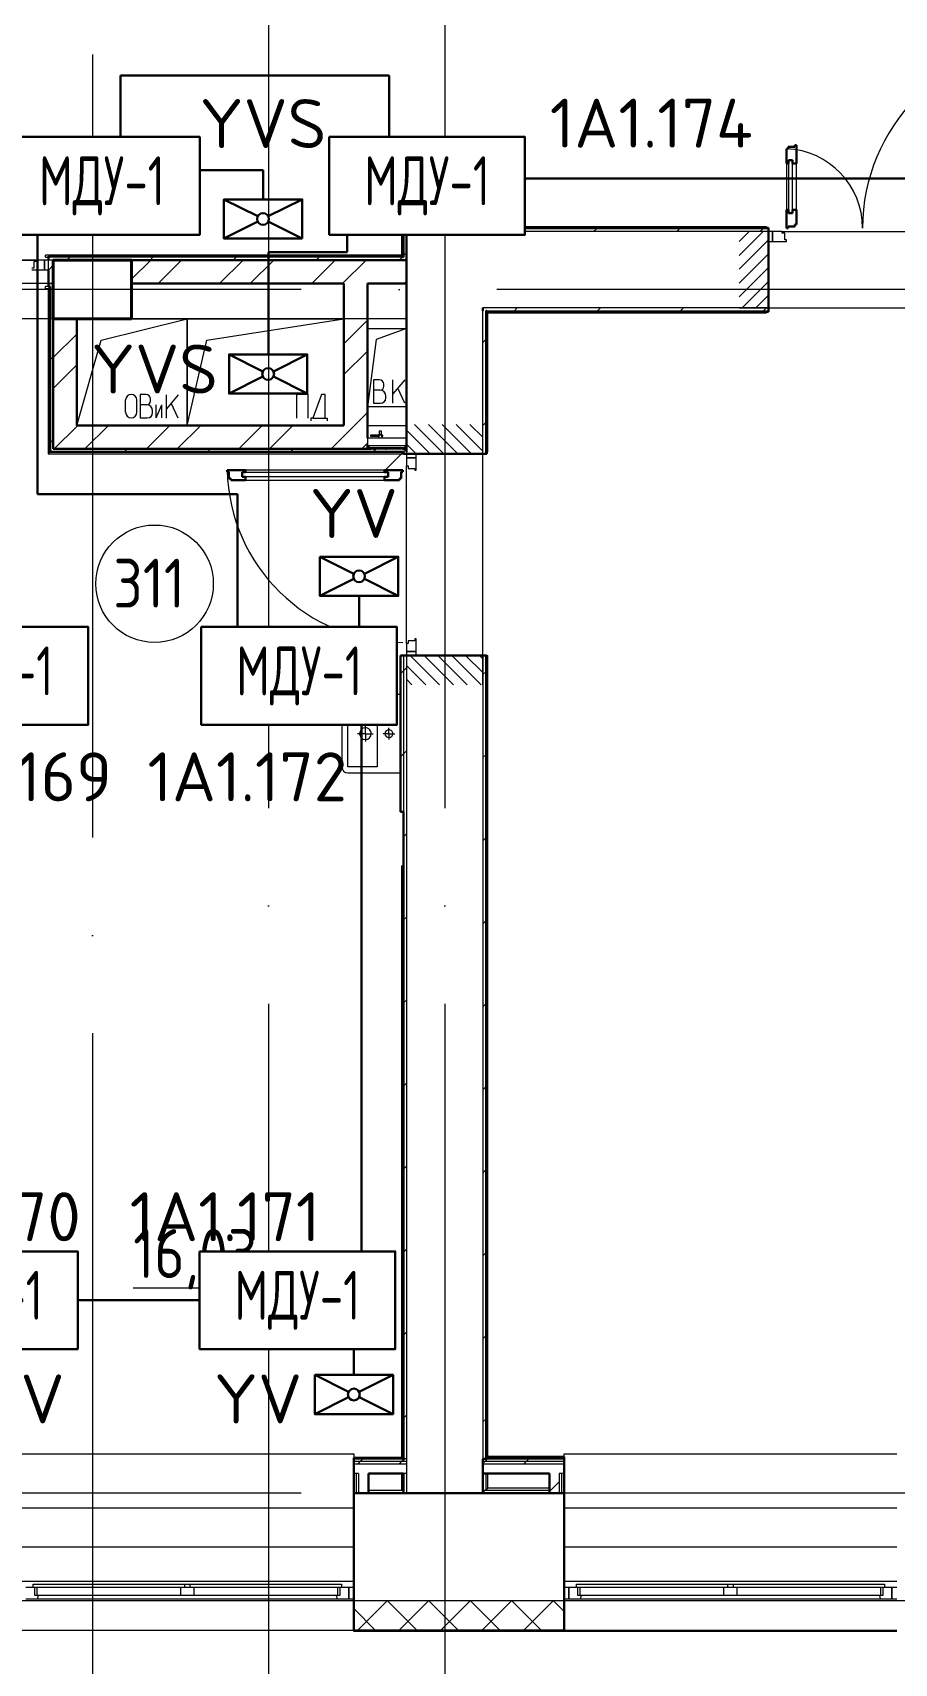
# Model space of a CAD drawing. Header units: millimetres. Extents: x -1073752 to 1436911, y -1379358 to 94781.
# Drawn here: x -1009009 to -1004606, y -1131858 to -1123526 of the extents above; entities that cross this region are included whole.
import ezdxf
from ezdxf.enums import TextEntityAlignment as Align

# ---------------------------------------------------------------- set-up
doc = ezdxf.new("R2010")
doc.units = ezdxf.units.MM
doc.set_wipeout_variables(frame=1)
for name, pattern in [('ADSK_Линия сетки', [25, 20, -2.5, 0, -2.5]), ('ADSK_Сверху', [450, 300, -150]), ('ADSK_Штриховая_ш2 п1_5', [4.5, 3, -1.5])]:
    doc.linetypes.add(name, pattern=pattern)
for name, color, linetype, lineweight in [('_ Окна', 7, 'Continuous', 9), ('RC-Дымоудаление', 1, 'Continuous', 30), ('Двери', 252, 'Continuous', 9), ('лс', 5, 'Continuous', 30), ('Марки помещений', 7, 'Continuous', 20), ('Несущие колонны', 7, 'Continuous', 18), ('Оборудование', 7, 'Continuous', 18), ('Ограждение', 252, 'Continuous', 9), ('Окна', 7, 'Continuous', 9), ('Оси', 252, 'Continuous', 9), ('Перекрытие', 252, 'Continuous', 18), ('Стены внутренние', 7, 'Continuous', 18), ('Стены наружные', 7, 'Continuous', 18), ('Стены штриховка', 7, 'Continuous', 9), ('Узлы', 7, 'Continuous', 18)]:
    doc.layers.add(name, color=color, linetype=linetype, lineweight=lineweight)
doc.layers.add('RC-Позиционные_обозначения', color=7, linetype='Continuous')
doc.layers.add('RC-Таблицы', color=7, linetype='Continuous')
doc.layers.add('Двери открывание', color=7, linetype='Continuous', lineweight=9, true_color=0xc0c0c0)
doc.layers.add('Линии', color=7, linetype='Continuous', lineweight=9, true_color=0x00a600)
doc.styles.add('GOST Common_2', font='', dxfattribs={"width": 0.9, "height": 250})
doc.styles.add('ISOCPEUR', font='isocpeur.ttf', dxfattribs={"height": 250})
doc.styles.add('RubezhCAD', font='isocpeur.ttf')
doc.styles.get("Standard").update_dxf_attribs({"font": 'arial.ttf'})
doc.styles.get('GOST Common_2').set_extended_font_data('GOST type B')

# ---------------------------------------------------------------- blocks, each defined once
blk = doc.blocks.new('3 этаж')
at = {"color": 251, "lineweight": 18, "true_color": 0x636466}
for p, q in [((292990.7, -11872.6), (293430.8, -11763.4)), ((293145.8, -11763.4), (293430.8, -11763.4)), ((293430.8, -11763.4), (293430.8, -12308.4)), ((293430.8, -12308.4), (293430.8, -11763.4)), ((293430.8, -11763.4), (294230.8, -11763.4)), ((293530.7, -11872.6), (294230.8, -11763.4)), ((294350.8, -11813.4), (294550.8, -11813.4)), ((294550.8, -11813.4), (294395.2, -11870)), ((292865.8, -12308.4), (292990.7, -11872.6)), ((293430.8, -12308.4), (293530.7, -11872.6)), ((294395.2, -11870), (294350.8, -12213.4)), ((294411.7, -12074.9), (294381.7, -12074.9)), ((294381.7, -12074.9), (294381.7, -12194.9)), ((294541.7, -12074.9), (294481.7, -12146.4)), ((294481.7, -12194.9), (294481.7, -12074.9)), ((293219.9, -12149.8), (293189.9, -12149.8)), ((293189.9, -12149.8), (293189.9, -12269.8)), ((293384.1, -12151.8), (293324.1, -12223.3)), ((293324.1, -12271.8), (293324.1, -12151.8)), ((294047.5, -12150.8), (293990.1, -12150.8)), ((293990.1, -12270.8), (293990.1, -12150.8)), ((294047.5, -12270.8), (294047.5, -12150.8)), ((294116.3, -12150.8), (294072.7, -12270.8)), ((294136, -12150.8), (294116.3, -12150.8)), ((294136, -12270.8), (294136, -12150.8)), ((294415, -12128.2), (294381.7, -12128.2)), ((294435, -12108.2), (294435, -12098.2)), ((294445, -12168.2), (294445, -12158.2)), ((294541.7, -12194.9), (294505.7, -12117.7)), ((293115.7, -12241.1), (293115.7, -12178.5)), ((293173.1, -12241.1), (293173.1, -12178.5)), ((293223.2, -12203.1), (293189.9, -12203.1)), ((293243.2, -12183.1), (293243.2, -12173.1)), ((293253.2, -12243.1), (293253.2, -12233.1)), ((293272.4, -12269.8), (293301.1, -12203.1)), ((293272.4, -12269.8), (293272.4, -12203.1)), ((293301.1, -12269.8), (293301.1, -12203.1)), ((293384.1, -12271.8), (293348.1, -12194.7)), ((294550.8, -12213.4), (294350.8, -12213.4)), ((294381.7, -12194.9), (294418.4, -12194.9)), ((293189.9, -12269.8), (293226.6, -12269.8)), ((294062.7, -12270.8), (294062.7, -12285.8)), ((294072.7, -12270.8), (294062.7, -12270.8)), ((294072.7, -12270.8), (294136, -12270.8)), ((294136, -12270.8), (294146, -12270.8)), ((294146, -12270.8), (294146, -12285.8))]:
    blk.add_line(p, q, dxfattribs=at)
for centre, radius, start, end in [((294411.7, -12098.2), 23.3, 0, 90), ((293144.4, -12178.5), 28.7, 0, 180), ((293219.9, -12173.1), 23.3, 0, 90), ((294415, -12108.2), 20, 270, 0), ((294415, -12158.2), 30, 0, 90), ((293144.4, -12241.1), 28.7, 180, 0), ((293223.2, -12183.1), 20, 270, 0), ((293223.2, -12233.1), 30, 0, 90), ((293226.6, -12243.1), 26.7, 270, 0), ((294418.4, -12168.2), 26.7, 270, 0)]:
    blk.add_arc(centre, radius, start, end, dxfattribs=at)
at = {"layer": '_ Окна', "color": 251, "lineweight": 18, "true_color": 0x636466}
for p, q in [((292643.8, -18245.4), (292605.8, -18245.4)), ((292651.8, -18286.4), (292651.8, -18245.4)), ((294209.8, -18245.4), (294209.8, -18286.4)), ((294255.8, -18245.4), (294217.8, -18245.4)), ((294255.8, -18303.4), (294255.8, -18245.4)), ((295418.8, -18245.4), (295380.8, -18245.4)), ((295380.8, -18245.4), (295380.8, -18303.4)), ((295426.8, -18286.4), (295426.8, -18245.4)), ((296984.8, -18245.4), (296984.8, -18286.4)), ((297030.8, -18245.4), (296992.8, -18245.4)), ((297030.8, -18303.4), (297030.8, -18245.4)), ((292605.8, -18303.4), (292665.2, -18303.4)), ((292663.8, -18286.4), (292651.8, -18286.4)), ((292665.2, -18303.4), (292669.8, -18286.4)), ((294191.8, -18286.4), (294196.3, -18303.4)), ((294196.3, -18303.4), (294255.8, -18303.4)), ((294209.8, -18286.4), (294197.8, -18286.4)), ((295380.8, -18303.4), (295440.2, -18303.4)), ((295438.8, -18286.4), (295426.8, -18286.4)), ((295440.2, -18303.4), (295444.8, -18286.4)), ((296966.8, -18286.4), (296971.3, -18303.4)), ((296971.3, -18303.4), (297030.8, -18303.4)), ((296984.8, -18286.4), (296972.8, -18286.4))]:
    blk.add_line(p, q, dxfattribs=at)
at = {"layer": '_ Окна', "color": 251, "true_color": 0x636466}
for p, q in [((294280.8, -18245.4), (294255.8, -18245.4)), ((294255.8, -18245.4), (294255.8, -18303.4)), ((295380.8, -18245.4), (295355.8, -18245.4)), ((295380.8, -18303.4), (295380.8, -18245.4)), ((297055.8, -18245.4), (297030.8, -18245.4)), ((297030.8, -18245.4), (297030.8, -18303.4)), ((294255.8, -18303.4), (294280.8, -18303.4)), ((295355.8, -18303.4), (295380.8, -18303.4)), ((297030.8, -18303.4), (297055.8, -18303.4))]:
    blk.add_line(p, q, dxfattribs=at)
at = {"layer": 'Двери', "color": 251, "lineweight": 30, "true_color": 0x636466}
for p, q in [((296500.8, -10894.4), (296492.8, -10894.4)), ((296492.8, -10894.4), (296492.8, -10970.4)), ((296534.8, -10885.4), (296500.8, -10885.4)), ((296500.8, -10885.4), (296500.8, -10894.4)), ((296542.8, -10876.4), (296534.8, -10876.4)), ((296534.8, -10876.4), (296534.8, -10885.4)), ((296542.8, -10970.4), (296542.8, -10876.4)), ((296501.8, -10970.4), (296492.8, -10970.4)), ((296501.8, -10952.4), (296501.8, -10970.4)), ((296522.8, -10952.4), (296501.8, -10952.4)), ((296522.8, -10970.4), (296522.8, -10952.4)), ((296542.8, -10970.4), (296522.8, -10970.4)), ((296492.8, -11206.4), (296492.8, -11300.4)), ((296501.8, -11206.4), (296492.8, -11206.4)), ((296501.8, -11224.4), (296501.8, -11206.4)), ((296522.8, -11224.4), (296501.8, -11224.4)), ((296522.8, -11206.4), (296522.8, -11224.4)), ((296542.8, -11206.4), (296522.8, -11206.4)), ((296542.8, -11282.4), (296542.8, -11206.4)), ((296492.8, -11300.4), (296500.8, -11300.4)), ((296500.8, -11300.4), (296500.8, -11291.4)), ((296500.8, -11291.4), (296534.8, -11291.4)), ((296534.8, -11291.4), (296534.8, -11282.4)), ((296534.8, -11282.4), (296542.8, -11282.4)), ((293728.8, -12537.4), (293634.8, -12537.4)), ((293634.8, -12537.4), (293634.8, -12545.4)), ((293634.8, -12545.4), (293643.8, -12545.4)), ((293643.8, -12545.4), (293643.8, -12579.4)), ((293643.8, -12579.4), (293652.8, -12579.4)), ((293652.8, -12579.4), (293652.8, -12587.4)), ((293710.8, -12546.4), (293728.8, -12546.4)), ((293710.8, -12570.4), (293710.8, -12546.4)), ((293728.8, -12570.4), (293710.8, -12570.4)), ((293728.8, -12546.4), (293728.8, -12537.4)), ((293728.8, -12587.4), (293728.8, -12570.4)), ((294532.8, -12537.4), (294438.8, -12537.4)), ((294438.8, -12546.4), (294438.8, -12537.4)), ((294456.8, -12546.4), (294438.8, -12546.4)), ((294438.8, -12570.4), (294456.8, -12570.4)), ((294438.8, -12587.4), (294438.8, -12570.4)), ((294456.8, -12570.4), (294456.8, -12546.4)), ((294514.8, -12587.4), (294514.8, -12579.4)), ((294514.8, -12579.4), (294523.8, -12579.4)), ((294523.8, -12579.4), (294523.8, -12545.4)), ((294523.8, -12545.4), (294532.8, -12545.4)), ((294532.8, -12545.4), (294532.8, -12537.4)), ((293652.8, -12587.4), (293728.8, -12587.4)), ((294438.8, -12587.4), (294514.8, -12587.4))]:
    blk.add_line(p, q, dxfattribs=at)
at = {"layer": 'Двери', "color": 251, "true_color": 0x636466}
for p, q in [((296492.8, -10970.4), (296492.8, -11206.4)), ((296501.8, -10952.4), (296501.8, -11224.4)), ((296522.8, -10952.4), (296501.8, -10952.4)), ((296522.8, -11224.4), (296522.8, -10952.4)), ((296542.8, -11206.4), (296542.8, -10970.4)), ((296501.8, -11224.4), (296522.8, -11224.4)), ((296400.8, -11318.4), (296400.8, -11368.4)), ((296420.8, -11318.4), (296400.8, -11318.4)), ((296420.8, -11368.4), (296420.8, -11318.4)), ((296469.8, -11318.4), (296420.8, -11318.4)), ((296420.8, -11318.4), (296420.8, -11368.4)), ((296469.8, -11326.4), (296469.8, -11318.4)), ((296483.8, -11326.4), (296469.8, -11326.4)), ((296483.8, -11360.4), (296483.8, -11326.4)), ((296400.8, -11368.4), (296420.8, -11368.4)), ((296420.8, -11368.4), (296492.8, -11368.4)), ((296492.8, -11360.4), (296483.8, -11360.4)), ((296492.8, -11368.4), (296492.8, -11360.4)), ((292660.2, -11471.4), (292646.2, -11471.4)), ((292646.2, -11471.4), (292646.2, -11505.4)), ((292660.2, -11463.4), (292660.2, -11471.4)), ((292701.2, -11463.4), (292660.2, -11463.4)), ((292721.2, -11463.4), (292701.2, -11463.4)), ((292701.2, -11463.4), (292701.2, -11513.4)), ((292701.2, -11513.4), (292701.2, -11463.4)), ((292721.2, -11513.4), (292721.2, -11463.4)), ((292646.2, -11505.4), (292637.2, -11505.4)), ((292637.2, -11513.4), (292701.2, -11513.4)), ((292701.2, -11513.4), (292721.2, -11513.4)), ((294600.8, -12453.4), (294550.8, -12453.4)), ((294550.8, -12453.4), (294550.8, -12473.4)), ((294550.8, -12473.4), (294600.8, -12473.4)), ((294600.8, -12473.4), (294550.8, -12473.4)), ((294550.8, -12473.4), (294550.8, -12514.4)), ((294600.8, -12473.4), (294600.8, -12453.4)), ((294600.8, -12537.4), (294600.8, -12473.4)), ((293710.8, -12546.4), (294456.8, -12546.4)), ((293710.8, -12570.4), (293710.8, -12546.4)), ((294456.8, -12570.4), (293710.8, -12570.4)), ((294438.8, -12537.4), (293728.8, -12537.4)), ((294456.8, -12546.4), (294456.8, -12570.4)), ((294550.8, -12514.4), (294558.8, -12514.4)), ((294558.8, -12514.4), (294558.8, -12528.4)), ((294558.8, -12528.4), (294592.8, -12528.4)), ((294592.8, -12528.4), (294592.8, -12537.4)), ((294592.8, -12537.4), (294600.8, -12537.4)), ((293728.8, -12587.4), (294438.8, -12587.4)), ((294592.8, -13408.4), (294558.8, -13408.4)), ((294558.8, -13408.4), (294558.8, -13422.4)), ((294600.8, -13399.4), (294592.8, -13399.4)), ((294592.8, -13399.4), (294592.8, -13408.4)), ((294600.8, -13463.4), (294600.8, -13399.4)), ((294550.8, -13422.4), (294550.8, -13463.4)), ((294558.8, -13422.4), (294550.8, -13422.4)), ((294600.8, -13463.4), (294550.8, -13463.4)), ((294550.8, -13463.4), (294550.8, -13483.4)), ((294550.8, -13463.4), (294600.8, -13463.4)), ((294550.8, -13483.4), (294600.8, -13483.4)), ((294600.8, -13483.4), (294600.8, -13463.4))]:
    blk.add_line(p, q, dxfattribs=at)
at = {"layer": 'Двери', "color": 251, "linetype": 'Continuous', "lineweight": 18, "true_color": 0x636466}
for p, q in [((296250.8, -11369.2), (296301.5, -11318.4)), ((296250.8, -11439.9), (296372.3, -11318.4)), ((296250.8, -11510.6), (296400.8, -11360.6)), ((296250.8, -11581.3), (296400.8, -11431.3)), ((296250.8, -11652), (296400.8, -11502)), ((296265.1, -11708.4), (296400.8, -11572.8)), ((296335.8, -11708.4), (296400.8, -11643.5)), ((294742.2, -12453.4), (294592.2, -12303.4)), ((294812.9, -12453.4), (294662.9, -12303.4)), ((294883.6, -12453.4), (294733.6, -12303.4)), ((294940.8, -12439.9), (294804.3, -12303.4)), ((294940.8, -12369.2), (294875, -12303.4)), ((294671.5, -12453.4), (294550.8, -12332.8)), ((294600.8, -12453.4), (294550.8, -12403.5)), ((294720.1, -13633.4), (294570.1, -13483.4)), ((294790.8, -13633.4), (294640.8, -13483.4)), ((294861.5, -13633.4), (294711.5, -13483.4)), ((294932.2, -13633.4), (294782.2, -13483.4)), ((294940.8, -13571.3), (294852.9, -13483.4)), ((294940.8, -13500.6), (294923.6, -13483.4)), ((294649.4, -13633.4), (294550.8, -13534.8)), ((294578.7, -13633.4), (294550.8, -13605.6))]:
    blk.add_line(p, q, dxfattribs=at)
at = {"layer": 'Двери', "color": 251, "linetype": 'ADSK_Штриховая_ш2 п1_5', "true_color": 0x636466}
for p, q in [((296400.8, -11318.4), (296250.8, -11318.4)), ((296400.8, -11708.4), (296400.8, -11318.4)), ((296250.8, -11708.4), (296400.8, -11708.4)), ((294550.8, -12303.4), (294550.8, -12453.4)), ((294940.8, -12453.4), (294940.8, -12303.4)), ((294550.8, -12453.4), (294940.8, -12453.4)), ((294940.8, -13483.4), (294550.8, -13483.4)), ((294550.8, -13483.4), (294550.8, -13633.4)), ((294940.8, -13633.4), (294940.8, -13483.4))]:
    blk.add_line(p, q, dxfattribs=at)
at = {"layer": 'Двери открывание', "color": 251, "true_color": 0x636466}
for centre, radius, start, end in [((297826.8, -11300.4), 946, 91.09026, 180), ((296474.8, -11300.4), 406, 0, 87.45896), ((294532.8, -12519.4), 898, 181.14854, 270)]:
    blk.add_arc(centre, radius, start, end, dxfattribs=at)
at = {"layer": 'Линии', "color": 251, "linetype": 'ADSK_Сверху', "ltscale": 200, "true_color": 0x636466}
for p, q in [((294550.8, -11463.4), (261340.8, -11463.4)), ((294550.8, -11763.4), (261340.8, -11763.4))]:
    blk.add_line(p, q, dxfattribs=at)
at = {"layer": 'Марки помещений', "color": 251, "true_color": 0x636466}
blk.add_circle((293263.8, -13117.3), 300, dxfattribs=at)
at = {"layer": 'Несущие колонны', "color": 251, "lineweight": 40, "true_color": 0x636466}
for p, q in [((292745.8, -11463.4), (293145.8, -11463.4)), ((292745.8, -11763.4), (292745.8, -11463.4)), ((293145.8, -11463.4), (292745.8, -11463.4)), ((292745.8, -11463.4), (292745.8, -11763.4)), ((293145.8, -11463.4), (293145.8, -11763.4)), ((293145.8, -11763.4), (293145.8, -11463.4)), ((293145.8, -11763.4), (292745.8, -11763.4)), ((292865.8, -11763.4), (293145.8, -11763.4))]:
    blk.add_line(p, q, dxfattribs=at)
at = {"layer": 'Несущие колонны', "color": 251, "true_color": 0x636466}
blk.add_line((292745.8, -11763.4), (292865.8, -11763.4), dxfattribs=at)
at = {"layer": 'Оборудование', "color": 251, "true_color": 0x636466}
for p, q in [((294350.8, -12373.4), (294350.8, -12409.8)), ((294550.8, -12373.4), (294350.8, -12373.4)), ((294351.7, -12410.7), (294549.9, -12410.7)), ((294357.8, -12410.7), (294357.8, -12420.5)), ((294366.6, -12358.1), (294366.6, -12363.1)), ((294412.5, -12358.1), (294366.6, -12358.1)), ((294366.6, -12363.1), (294412.5, -12363.1)), ((294407.6, -12357.5), (294407.6, -12373.4)), ((294426.9, -12357.5), (294407.6, -12357.5)), ((294411.2, -12355.6), (294409.2, -12357.5)), ((294411.2, -12338.1), (294411.2, -12355.6)), ((294423.4, -12338.1), (294411.2, -12338.1)), ((294423.4, -12355.6), (294411.2, -12355.6)), ((294430.4, -12358.1), (294422.1, -12358.1)), ((294422.1, -12363.1), (294430.4, -12363.1)), ((294423.4, -12355.6), (294423.4, -12338.1)), ((294425.3, -12357.5), (294423.4, -12355.6)), ((294426.9, -12373.4), (294426.9, -12357.5)), ((294430.4, -12363.1), (294430.4, -12358.1)), ((294543.8, -12420.5), (294543.8, -12410.7)), ((294550.8, -12409.8), (294550.8, -12373.4)), ((294358.7, -12421.4), (294542.8, -12421.4)), ((294369.8, -12423), (294369.8, -12428.4)), ((294369.8, -12428.4), (294531.8, -12428.4)), ((294378.8, -12421.9), (294378.8, -12420.5)), ((294378.8, -12421.9), (294378.8, -12420.5)), ((294378.8, -12428.4), (294378.8, -12430.4)), ((294379.3, -12430.4), (294382.8, -12430.4)), ((294443.3, -12430.4), (294382.8, -12430.4)), ((294550.8, -12428.4), (294441.8, -12537.4)), ((294443.3, -12430.4), (294446.7, -12430.4)), ((294447.3, -12430.4), (294447.3, -12428.4)), ((294522.8, -12420.5), (294522.8, -12421.9)), ((294522.8, -12421.9), (294522.8, -12420.5)), ((294531.8, -12428.4), (294531.8, -12423))]:
    blk.add_line(p, q, dxfattribs=at)
for points, knots in [([(294350.8, -12409.8), (294350.8, -12409.9), (294350.8, -12410.1), (294350.9, -12410.3), (294351, -12410.4), (294351.1, -12410.6), (294351.3, -12410.7), (294351.5, -12410.7), (294351.6, -12410.7), (294351.7, -12410.7)], [0, 0, 0, 0, 0.166667, 0.333333, 0.458333, 0.583333, 0.708333, 0.833333, 1, 1, 1, 1]), ([(294549.9, -12410.7), (294549.9, -12410.7), (294550.1, -12410.7), (294550.3, -12410.7), (294550.4, -12410.6), (294550.6, -12410.4), (294550.7, -12410.3), (294550.8, -12410.1), (294550.8, -12409.9), (294550.8, -12409.8)], [-1, -1, -1, -1, -0.833333, -0.75, -0.583333, -0.458333, -0.333333, -0.166667, 0, 0, 0, 0]), ([(294357.8, -12420.5), (294357.8, -12420.6), (294357.8, -12420.7), (294357.9, -12421), (294358, -12421.1), (294358.1, -12421.2), (294358.3, -12421.3), (294358.4, -12421.4), (294358.5, -12421.4), (294358.6, -12421.4), (294358.7, -12421.4)], [0, 0, 0, 0, 0.166667, 0.333333, 0.458333, 0.583333, 0.666667, 0.75, 0.833333, 1, 1, 1, 1]), ([(294368.2, -12421.4), (294368.4, -12421.4), (294368.6, -12421.5), (294368.8, -12421.6), (294369, -12421.6), (294369.2, -12421.8), (294369.3, -12421.9), (294369.5, -12422), (294369.6, -12422.2), (294369.7, -12422.4), (294369.8, -12422.6), (294369.8, -12422.8), (294369.8, -12423)], [0, 0, 0, 0, 0.166667, 0.25, 0.333333, 0.416667, 0.5, 0.583333, 0.666667, 0.75, 0.833333, 1, 1, 1, 1]), ([(294531.8, -12423), (294531.8, -12422.8), (294531.8, -12422.6), (294531.9, -12422.4), (294532, -12422.2), (294532.1, -12422), (294532.2, -12421.9), (294532.4, -12421.8), (294532.5, -12421.6), (294532.7, -12421.6), (294533, -12421.5), (294533.2, -12421.4), (294533.3, -12421.4)], [-1, -1, -1, -1, -0.833333, -0.75, -0.666667, -0.583333, -0.5, -0.416667, -0.333333, -0.25, -0.166667, 0, 0, 0, 0]), ([(294542.8, -12421.4), (294542.9, -12421.4), (294543, -12421.4), (294543.2, -12421.4), (294543.3, -12421.3), (294543.4, -12421.2), (294543.5, -12421.1), (294543.7, -12421), (294543.8, -12420.7), (294543.8, -12420.6), (294543.8, -12420.5)], [-1, -1, -1, -1, -0.833333, -0.75, -0.666667, -0.583333, -0.458333, -0.333333, -0.166667, 0, 0, 0, 0])]:
    blk.add_open_spline(points, degree=3, knots=knots, dxfattribs=at)
at = {"layer": 'Ограждение', "color": 251, "true_color": 0x636466}
for p, q in [((296390.8, -11293.4), (294525.8, -11293.4)), ((294525.8, -11293.4), (294530.8, -11298.4)), ((294525.8, -11293.4), (294525.8, -11438.4)), ((296390.8, -11293.4), (296390.8, -11298.5)), ((292706.2, -11448.4), (292706.2, -11438.4)), ((294525.8, -11438.4), (292706.2, -11438.4)), ((292706.2, -11448.4), (292721.2, -11448.4)), ((294525.8, -11438.4), (294530.8, -11443.4)), ((292706.2, -11608.4), (292706.2, -11598.4)), ((292721.2, -11598.4), (292706.2, -11598.4)), ((292706.2, -11608.4), (292720.8, -11608.4)), ((292720.8, -11608.4), (292730.8, -11598.4)), ((292720.8, -11608.4), (292720.8, -12453.4)), ((294960.8, -11728.4), (294965.8, -11733.4)), ((294965.8, -11733.4), (296390.8, -11733.4)), ((294965.8, -12443.4), (294965.8, -11733.4)), ((296390.8, -11728.4), (296390.8, -11733.4)), ((292720.8, -12453.4), (292730.8, -12443.4)), ((292720.8, -12453.4), (294535.8, -12453.4)), ((294965.8, -12443.4), (294960.8, -12443.4)), ((294960.8, -13483.4), (294965.8, -13483.4)), ((294965.8, -17578.4), (294965.8, -13483.4)), ((294525.8, -14558.4), (294535.8, -14558.4)), ((294525.8, -14558.4), (294525.8, -17583.4)), ((292580.8, -17563.4), (294280.8, -17563.4)), ((294280.8, -17563.4), (294280.8, -17583.4)), ((295355.8, -17578.4), (295355.8, -17563.4)), ((295355.8, -17563.4), (297055.8, -17563.4)), ((294525.8, -17663.4), (294525.8, -17748.4)), ((294955.8, -17663.4), (294955.8, -17748.4)), ((294965.8, -17738.4), (294965.8, -17663.4)), ((294955.8, -17748.4), (294965.8, -17738.4)), ((295280.8, -17738.4), (294965.8, -17738.4)), ((292580.8, -17838.4), (294280.8, -17838.4)), ((295355.8, -17838.4), (297055.8, -17838.4)), ((292580.8, -18038.4), (294280.8, -18038.4)), ((295355.8, -18038.4), (297055.8, -18038.4)), ((292580.8, -18213.4), (294280.8, -18213.4)), ((295355.8, -18213.4), (297055.8, -18213.4))]:
    blk.add_line(p, q, dxfattribs=at)
at = {"layer": 'Окна', "color": 251, "true_color": 0x636466}
for p, q in [((292643.8, -18228.4), (293415.8, -18228.4)), ((292643.8, -18245.4), (292643.8, -18228.4)), ((293415.8, -18245.4), (292643.8, -18245.4)), ((292663.8, -18286.4), (292663.8, -18245.4)), ((293395.8, -18245.4), (293395.8, -18286.4)), ((293415.8, -18228.4), (293445.8, -18228.4)), ((293415.8, -18228.4), (293415.8, -18245.4)), ((293445.8, -18245.4), (293415.8, -18245.4)), ((293445.8, -18228.4), (294217.8, -18228.4)), ((293445.8, -18245.4), (293445.8, -18228.4)), ((294217.8, -18245.4), (293445.8, -18245.4)), ((293465.8, -18286.4), (293465.8, -18245.4)), ((294197.8, -18245.4), (294197.8, -18286.4)), ((294217.8, -18228.4), (294217.8, -18245.4)), ((295418.8, -18228.4), (296190.8, -18228.4)), ((295418.8, -18245.4), (295418.8, -18228.4)), ((296190.8, -18245.4), (295418.8, -18245.4)), ((295438.8, -18286.4), (295438.8, -18245.4)), ((296170.8, -18245.4), (296170.8, -18286.4)), ((296190.8, -18228.4), (296220.8, -18228.4)), ((296190.8, -18228.4), (296190.8, -18245.4)), ((296220.8, -18245.4), (296190.8, -18245.4)), ((296220.8, -18228.4), (296992.8, -18228.4)), ((296220.8, -18245.4), (296220.8, -18228.4)), ((296992.8, -18245.4), (296220.8, -18245.4)), ((296240.8, -18286.4), (296240.8, -18245.4)), ((296972.8, -18245.4), (296972.8, -18286.4)), ((296992.8, -18228.4), (296992.8, -18245.4)), ((293395.8, -18286.4), (292663.8, -18286.4)), ((292665.2, -18303.4), (294196.3, -18303.4)), ((293465.8, -18286.4), (293395.8, -18286.4)), ((294197.8, -18286.4), (293465.8, -18286.4)), ((296170.8, -18286.4), (295438.8, -18286.4)), ((295440.2, -18303.4), (296971.3, -18303.4)), ((296240.8, -18286.4), (296170.8, -18286.4)), ((296972.8, -18286.4), (296240.8, -18286.4))]:
    blk.add_line(p, q, dxfattribs=at)
at = {"layer": 'Оси', "color": 251, "linetype": 'ADSK_Линия сетки', "ltscale": 200, "true_color": 0x636466}
for p, q in [((292945.8, 34587.2), (292945.8, -31389.6)), ((293845.8, -263.4), (293845.8, -30119.6)), ((294745.8, -263.4), (294745.8, -30119.6)), ((314013.1, -11613.4), (237073.5, -11613.4)), ((314013.1, -17763.4), (237073.5, -17763.4))]:
    blk.add_line(p, q, dxfattribs=at)
at = {"layer": 'Перекрытие', "color": 251, "true_color": 0x636466}
for p, q in [((293145.8, -11763.4), (294230.8, -11763.4)), ((294350.8, -11813.4), (294550.8, -11813.4)), ((294550.8, -12213.4), (294350.8, -12213.4))]:
    blk.add_line(p, q, dxfattribs=at)
at = {"layer": 'Стены внутренние', "color": 251, "true_color": 0x636466}
for p, q in [((296400.8, -11318.4), (294550.8, -11318.4)), ((296469.8, -11318.4), (297831.8, -11318.4)), ((294940.8, -13483.4), (294940.8, -11723.4)), ((296400.8, -11708.4), (297900.8, -11708.4)), ((294550.8, -12443.4), (294550.8, -12453.4)), ((294550.8, -13422.4), (294550.8, -12514.4)), ((294550.8, -13483.4), (294550.8, -17763.4)), ((312295.8, -18313.4), (280361.8, -18313.4)), ((294280.8, -18465.4), (292580.8, -18465.4)), ((297055.8, -18465.4), (295355.8, -18465.4))]:
    blk.add_line(p, q, dxfattribs=at)
at = {"layer": 'Стены внутренние', "color": 251, "lineweight": 30, "true_color": 0x636466}
for p, q in [((296400.8, -11708.4), (296400.8, -11318.4)), ((294550.8, -11583.4), (294550.8, -12409.8)), ((294940.8, -11723.4), (294940.8, -11708.4)), ((294550.8, -12410.1), (294550.8, -12428.4)), ((294550.8, -12453.4), (294940.8, -12453.4)), ((294940.8, -13483.4), (294550.8, -13483.4)), ((294940.8, -17763.4), (294940.8, -17663.4)), ((294280.8, -17763.4), (294280.8, -18465.4)), ((294535.8, -17763.4), (294355.8, -17763.4)), ((295280.8, -17763.4), (294550.8, -17763.4)), ((295355.8, -18465.4), (295355.8, -17763.4)), ((294280.8, -18465.4), (295355.8, -18465.4))]:
    blk.add_line(p, q, dxfattribs=at)
at = {"layer": 'Стены внутренние', "color": 251, "linetype": 'Continuous', "lineweight": 9, "true_color": 0x636466}
for p, q in [((294301.5, -18463.4), (294451.5, -18313.4)), ((294603.1, -18463.4), (294453.1, -18313.4)), ((294513.7, -18463.4), (294663.7, -18313.4)), ((294815.2, -18463.4), (294665.2, -18313.4)), ((294725.8, -18463.4), (294875.8, -18313.4)), ((295027.4, -18463.4), (294877.4, -18313.4)), ((294937.9, -18463.4), (295087.9, -18313.4)), ((295239.5, -18463.4), (295089.5, -18313.4)), ((295150.1, -18463.4), (295300.1, -18313.4)), ((295355.8, -18367.6), (295301.6, -18313.4)), ((294391, -18463.4), (294280.8, -18353.2)), ((294426.2, -18463.4), (294425, -18465.4)), ((294660.8, -18463.4), (294659.7, -18465.4)), ((294681.5, -18465.4), (294680.4, -18463.4)), ((294916.2, -18465.4), (294915, -18463.4))]:
    blk.add_line(p, q, dxfattribs=at)
at = {"layer": 'Стены наружные', "color": 251, "lineweight": 30, "true_color": 0x636466}
for p, q in [((296400.8, -11298.4), (294530.8, -11298.4)), ((294530.8, -11298.4), (294530.8, -11443.4)), ((294535.8, -11303.4), (294535.8, -11448.4)), ((294550.8, -11583.4), (294550.8, -11318.4)), ((296400.8, -11318.4), (296400.8, -11298.4)), ((292721.2, -11443.4), (292721.2, -11463.4)), ((294530.8, -11443.4), (292721.2, -11443.4)), ((292745.8, -11583.4), (292745.8, -11463.4)), ((292745.8, -11463.4), (294550.8, -11463.4)), ((293145.8, -11463.4), (293145.8, -11583.4)), ((294535.8, -11448.4), (294530.8, -11448.4)), ((292721.2, -11513.4), (292721.2, -11583.4)), ((292721.2, -11583.4), (292721.2, -11598.4)), ((292721.2, -11598.4), (292730.8, -11598.4)), ((292730.8, -11598.4), (292730.8, -12443.4)), ((292745.8, -12428.4), (292745.8, -11583.4)), ((293145.8, -11583.4), (294230.8, -11583.4)), ((294230.8, -11583.4), (294230.8, -12308.4)), ((294350.8, -11583.4), (294550.8, -11583.4)), ((294350.8, -12373.4), (294350.8, -11583.4)), ((294955.8, -11723.4), (294960.8, -11723.4)), ((294960.8, -12453.4), (294960.8, -11728.4)), ((294960.8, -11728.4), (296400.8, -11728.4)), ((296400.8, -11728.4), (296400.8, -11708.4)), ((292865.8, -12308.4), (292865.8, -11763.4)), ((294230.8, -12308.4), (292865.8, -12308.4)), ((294350.8, -12428.4), (294350.8, -12410.1)), ((292730.8, -12443.4), (294535.8, -12443.4)), ((294369.8, -12428.4), (292745.8, -12428.4)), ((294550.8, -12428.4), (294531.8, -12428.4)), ((294535.8, -12443.4), (294535.8, -12453.4)), ((294535.8, -12453.4), (294550.8, -12453.4)), ((294550.8, -12443.4), (294550.8, -12428.4)), ((294940.8, -12453.4), (294960.8, -12453.4)), ((294520.8, -13483.4), (294520.8, -14283.4)), ((294550.8, -13483.4), (294520.8, -13483.4)), ((294960.8, -13483.4), (294940.8, -13483.4)), ((294960.8, -17578.4), (294960.8, -13483.4)), ((294520.8, -14283.4), (294535.8, -14283.4)), ((294535.8, -14283.4), (294535.8, -17583.4)), ((295355.8, -17578.4), (294960.8, -17578.4)), ((295355.8, -17763.4), (295355.8, -17578.4)), ((294535.8, -17583.4), (294280.8, -17583.4)), ((294280.8, -17583.4), (294280.8, -17763.4)), ((294355.8, -17663.4), (294535.8, -17663.4)), ((294355.8, -17763.4), (294355.8, -17663.4)), ((294535.8, -17663.4), (294535.8, -17763.4)), ((294940.8, -17588.4), (294955.8, -17588.4)), ((294955.8, -17588.4), (294940.8, -17588.4)), ((294940.8, -17588.4), (294940.8, -17663.4)), ((294940.8, -17663.4), (295280.8, -17663.4)), ((294960.8, -17583.4), (294955.8, -17583.4)), ((295280.8, -17663.4), (295280.8, -17763.4)), ((294280.8, -17763.4), (294355.8, -17763.4)), ((294535.8, -17763.4), (294550.8, -17763.4)), ((295280.8, -17763.4), (295355.8, -17763.4))]:
    blk.add_line(p, q, dxfattribs=at)
at = {"layer": 'Стены наружные', "color": 251, "linetype": 'Continuous', "lineweight": 9, "true_color": 0x636466}
for p, q in [((294530.8, -11304.5), (294531.9, -11303.4)), ((294531.9, -11303.4), (294536.9, -11298.4)), ((294602.6, -11303.4), (294607.6, -11298.4)), ((294658.3, -11318.4), (294673.3, -11303.4)), ((294673.3, -11303.4), (294678.3, -11298.4)), ((294744, -11303.4), (294749, -11298.4)), ((294814.7, -11303.4), (294819.7, -11298.4)), ((294885.4, -11303.4), (294890.4, -11298.4)), ((294956.1, -11303.4), (294961.1, -11298.4)), ((295026.9, -11303.4), (295031.9, -11298.4)), ((295082.6, -11318.4), (295097.6, -11303.4)), ((295097.6, -11303.4), (295102.6, -11298.4)), ((295168.3, -11303.4), (295173.3, -11298.4)), ((295239, -11303.4), (295244, -11298.4)), ((295309.7, -11303.4), (295314.7, -11298.4)), ((295380.4, -11303.4), (295385.4, -11298.4)), ((295451.1, -11303.4), (295456.1, -11298.4)), ((295506.8, -11318.4), (295521.8, -11303.4)), ((295521.8, -11303.4), (295526.8, -11298.4)), ((295592.5, -11303.4), (295597.5, -11298.4)), ((295663.3, -11303.4), (295668.3, -11298.4)), ((295734, -11303.4), (295739, -11298.4)), ((295804.7, -11303.4), (295809.7, -11298.4)), ((295875.4, -11303.4), (295880.4, -11298.4)), ((295931.1, -11318.4), (295946.1, -11303.4)), ((295946.1, -11303.4), (295951.1, -11298.4)), ((296016.8, -11303.4), (296021.8, -11298.4)), ((296087.5, -11303.4), (296092.5, -11298.4)), ((296158.2, -11303.4), (296163.2, -11298.4)), ((296228.9, -11303.4), (296233.9, -11298.4)), ((296299.6, -11303.4), (296304.6, -11298.4)), ((296355.4, -11318.4), (296370.4, -11303.4)), ((296370.4, -11303.4), (296375.4, -11298.4)), ((294530.8, -11375.3), (294535.8, -11370.3)), ((292721.2, -11515), (292745.8, -11490.4)), ((292760.5, -11448.4), (292765.5, -11443.4)), ((292816.2, -11463.4), (292831.2, -11448.4)), ((292831.2, -11448.4), (292836.2, -11443.4)), ((292902, -11448.4), (292907, -11443.4)), ((292972.7, -11448.4), (292977.7, -11443.4)), ((293043.4, -11448.4), (293048.4, -11443.4)), ((293114.1, -11448.4), (293119.1, -11443.4)), ((293145.8, -11561.9), (293244.2, -11463.4)), ((293184.8, -11448.4), (293189.8, -11443.4)), ((293240.5, -11463.4), (293255.5, -11448.4)), ((293255.5, -11448.4), (293260.5, -11443.4)), ((293281.4, -11583.4), (293401.4, -11463.4)), ((293326.2, -11448.4), (293331.2, -11443.4)), ((293396.9, -11448.4), (293401.9, -11443.4)), ((293467.6, -11448.4), (293472.6, -11443.4)), ((293538.4, -11448.4), (293543.4, -11443.4)), ((293595.7, -11583.4), (293715.7, -11463.4)), ((293609.1, -11448.4), (293614.1, -11443.4)), ((293664.8, -11463.4), (293679.8, -11448.4)), ((293679.8, -11448.4), (293684.8, -11443.4)), ((293750.5, -11448.4), (293755.5, -11443.4)), ((293752.8, -11583.4), (293872.8, -11463.4)), ((293821.2, -11448.4), (293826.2, -11443.4)), ((293891.9, -11448.4), (293896.9, -11443.4)), ((293962.6, -11448.4), (293967.6, -11443.4)), ((294033.3, -11448.4), (294038.3, -11443.4)), ((294067.1, -11583.4), (294187.1, -11463.4)), ((294089, -11463.4), (294104, -11448.4)), ((294104, -11448.4), (294109, -11443.4)), ((294174.7, -11448.4), (294179.7, -11443.4)), ((294224.3, -11583.4), (294344.3, -11463.4)), ((294245.5, -11448.4), (294250.5, -11443.4)), ((294316.2, -11448.4), (294321.2, -11443.4)), ((294386.9, -11448.4), (294391.9, -11443.4)), ((294457.6, -11448.4), (294462.6, -11443.4)), ((294513.3, -11463.4), (294528.3, -11448.4)), ((294528.3, -11448.4), (294530.8, -11446)), ((294530.8, -11446), (294535.8, -11441)), ((294535.8, -11441), (294550.8, -11426)), ((294538.6, -11583.4), (294550.8, -11571.3)), ((294955.8, -11728.1), (294960.4, -11723.4)), ((295026.1, -11728.4), (295031.1, -11723.4)), ((295096.8, -11728.4), (295101.8, -11723.4)), ((295101.8, -11723.4), (295116.8, -11708.4)), ((295167.5, -11728.4), (295172.5, -11723.4)), ((295238.3, -11728.4), (295243.3, -11723.4)), ((295309, -11728.4), (295314, -11723.4)), ((295379.7, -11728.4), (295384.7, -11723.4)), ((295450.4, -11728.4), (295455.4, -11723.4)), ((295521.1, -11728.4), (295526.1, -11723.4)), ((295526.1, -11723.4), (295541.1, -11708.4)), ((295591.8, -11728.4), (295596.8, -11723.4)), ((295662.5, -11728.4), (295667.5, -11723.4)), ((295733.2, -11728.4), (295738.2, -11723.4)), ((295803.9, -11728.4), (295808.9, -11723.4)), ((295874.6, -11728.4), (295879.6, -11723.4)), ((295945.4, -11728.4), (295950.4, -11723.4)), ((295950.4, -11723.4), (295965.4, -11708.4)), ((296016.1, -11728.4), (296021.1, -11723.4)), ((296086.8, -11728.4), (296091.8, -11723.4)), ((296157.5, -11728.4), (296162.5, -11723.4)), ((296228.2, -11728.4), (296233.2, -11723.4)), ((296298.9, -11728.4), (296303.9, -11723.4)), ((296369.6, -11728.4), (296374.6, -11723.4)), ((296374.6, -11723.4), (296389.6, -11708.4)), ((294230.8, -11891.3), (294350.8, -11771.3)), ((294955.8, -11798.8), (294960.8, -11793.8)), ((292745.8, -11961.9), (292865.8, -11841.9)), ((294940.8, -11884.5), (294955.8, -11869.5)), ((294955.8, -11869.5), (294960.8, -11864.5)), ((292730.8, -11973.2), (292745.8, -11958.2)), ((294230.8, -12048.4), (294350.8, -11928.4)), ((294955.8, -11940.2), (294960.8, -11935.2)), ((292745.8, -12119), (292865.8, -11999)), ((294955.8, -12010.9), (294960.8, -12005.9)), ((294955.8, -12081.6), (294960.8, -12076.6)), ((294955.8, -12152.3), (294960.8, -12147.3)), ((294285.1, -12308.4), (294350.8, -12242.7)), ((294955.8, -12223), (294960.8, -12218)), ((292750.7, -12428.4), (292865.8, -12313.4)), ((292865.8, -12313.4), (292870.7, -12308.4)), ((292907.8, -12428.4), (293027.8, -12308.4)), ((293222.1, -12428.4), (293342.1, -12308.4)), ((293379.3, -12428.4), (293499.3, -12308.4)), ((293693.6, -12428.4), (293813.6, -12308.4)), ((293850.8, -12428.4), (293970.8, -12308.4)), ((294165.1, -12428.4), (294285.1, -12308.4)), ((294940.8, -12308.8), (294955.8, -12293.8)), ((294955.8, -12293.8), (294960.8, -12288.8)), ((292730.8, -12397.4), (292745.8, -12382.4)), ((294322.2, -12428.4), (294350.8, -12399.9)), ((294955.8, -12364.5), (294960.8, -12359.5)), ((293109, -12443.4), (293124, -12428.4)), ((293533.3, -12443.4), (293548.3, -12428.4)), ((293957.6, -12443.4), (293972.6, -12428.4)), ((294381.8, -12443.4), (294394.8, -12430.4)), ((294955.8, -12435.2), (294960.8, -12430.2)), ((294955.8, -13495.8), (294960.8, -13490.8)), ((294520.8, -13577.3), (294535.8, -13562.3)), ((294535.8, -13562.3), (294550.8, -13547.3)), ((294940.8, -13581.6), (294955.8, -13566.6)), ((294955.8, -13566.6), (294960.8, -13561.6)), ((294955.8, -13637.3), (294960.8, -13632.3)), ((294955.8, -13708), (294960.8, -13703)), ((294955.8, -13778.7), (294960.8, -13773.7)), ((294955.8, -13849.4), (294960.8, -13844.4)), ((294520.8, -14001.6), (294535.8, -13986.6)), ((294535.8, -13986.6), (294550.8, -13971.6)), ((294940.8, -14005.8), (294955.8, -13990.8)), ((294955.8, -13920.1), (294960.8, -13915.1)), ((294955.8, -13990.8), (294960.8, -13985.8)), ((294955.8, -14061.5), (294960.8, -14056.5)), ((294955.8, -14132.2), (294960.8, -14127.2)), ((294955.8, -14202.9), (294960.8, -14197.9)), ((294955.8, -14273.7), (294960.8, -14268.7)), ((294535.8, -14410.8), (294550.8, -14395.8)), ((294955.8, -14344.4), (294960.8, -14339.4)), ((294955.8, -14415.1), (294960.8, -14410.1)), ((294940.8, -14430.1), (294955.8, -14415.1)), ((294955.8, -14485.8), (294960.8, -14480.8)), ((294955.8, -14556.5), (294960.8, -14551.5)), ((294955.8, -14627.2), (294960.8, -14622.2)), ((294955.8, -14697.9), (294960.8, -14692.9)), ((294535.8, -14835.1), (294550.8, -14820.1)), ((294955.8, -14768.6), (294960.8, -14763.6)), ((294940.8, -14854.3), (294955.8, -14839.3)), ((294955.8, -14839.3), (294960.8, -14834.3)), ((294955.8, -14910.1), (294960.8, -14905.1)), ((294955.8, -14980.8), (294960.8, -14975.8)), ((294955.8, -15051.5), (294960.8, -15046.5)), ((294955.8, -15122.2), (294960.8, -15117.2)), ((294535.8, -15259.3), (294550.8, -15244.3)), ((294955.8, -15192.9), (294960.8, -15187.9)), ((294940.8, -15278.6), (294955.8, -15263.6)), ((294955.8, -15263.6), (294960.8, -15258.6)), ((294955.8, -15334.3), (294960.8, -15329.3)), ((294955.8, -15405), (294960.8, -15400)), ((294955.8, -15475.7), (294960.8, -15470.7)), ((294955.8, -15546.5), (294960.8, -15541.5)), ((294955.8, -15617.2), (294960.8, -15612.2)), ((294535.8, -15683.6), (294550.8, -15668.6)), ((294940.8, -15702.9), (294955.8, -15687.9)), ((294955.8, -15687.9), (294960.8, -15682.9)), ((294955.8, -15758.6), (294960.8, -15753.6)), ((294955.8, -15829.3), (294960.8, -15824.3)), ((294955.8, -15900), (294960.8, -15895)), ((294955.8, -15970.7), (294960.8, -15965.7)), ((294955.8, -16041.4), (294960.8, -16036.4)), ((294535.8, -16107.9), (294550.8, -16092.9)), ((294940.8, -16127.1), (294955.8, -16112.1)), ((294955.8, -16112.1), (294960.8, -16107.1)), ((294955.8, -16182.8), (294960.8, -16177.8)), ((294955.8, -16253.6), (294960.8, -16248.6)), ((294955.8, -16324.3), (294960.8, -16319.3)), ((294955.8, -16395), (294960.8, -16390)), ((294955.8, -16465.7), (294960.8, -16460.7)), ((294535.8, -16532.1), (294550.8, -16517.1)), ((294940.8, -16551.4), (294955.8, -16536.4)), ((294955.8, -16536.4), (294960.8, -16531.4)), ((294955.8, -16607.1), (294960.8, -16602.1)), ((294955.8, -16677.8), (294960.8, -16672.8)), ((294955.8, -16748.5), (294960.8, -16743.5)), ((294955.8, -16819.2), (294960.8, -16814.2)), ((294955.8, -16890), (294960.8, -16885)), ((294535.8, -16956.4), (294550.8, -16941.4)), ((294940.8, -16975.7), (294955.8, -16960.7)), ((294955.8, -16960.7), (294960.8, -16955.7)), ((294955.8, -17031.4), (294960.8, -17026.4)), ((294955.8, -17102.1), (294960.8, -17097.1)), ((294955.8, -17172.8), (294960.8, -17167.8)), ((294955.8, -17243.5), (294960.8, -17238.5)), ((294955.8, -17314.2), (294960.8, -17309.2)), ((294535.8, -17380.7), (294550.8, -17365.7)), ((294940.8, -17399.9), (294955.8, -17384.9)), ((294955.8, -17384.9), (294960.8, -17379.9)), ((294955.8, -17455.6), (294960.8, -17450.6)), ((294955.8, -17526.4), (294960.8, -17521.4)), ((294969.4, -17583.4), (294974.4, -17578.4)), ((295040.1, -17583.4), (295045.1, -17578.4)), ((295110.8, -17583.4), (295115.8, -17578.4)), ((295181.5, -17583.4), (295186.5, -17578.4)), ((295252.2, -17583.4), (295257.2, -17578.4)), ((295322.9, -17583.4), (295327.9, -17578.4)), ((294303, -17613.4), (294315.5, -17600.9)), ((294315.5, -17600.9), (294328, -17588.4)), ((294328, -17588.4), (294333, -17583.4)), ((294515.1, -17613.4), (294527.6, -17600.9)), ((294527.6, -17600.9), (294540.1, -17588.4)), ((294940.8, -17612.1), (294951.9, -17600.9)), ((294951.9, -17600.9), (294964.4, -17588.4)), ((295151.5, -17613.4), (295164, -17600.9)), ((295164, -17600.9), (295176.5, -17588.4)), ((295176.5, -17588.4), (295181.5, -17583.4)), ((295280.8, -17755.8), (295330.8, -17705.8))]:
    blk.add_line(p, q, dxfattribs=at)
at = {"layer": 'Стены наружные', "color": 251, "true_color": 0x636466}
for p, q in [((291752.2, -11463.4), (292660.2, -11463.4)), ((292721.2, -11583.4), (291691.2, -11583.4)), ((296400.8, -11708.4), (294940.8, -11708.4)), ((292865.8, -11763.4), (292745.8, -11763.4)), ((294350.8, -12308.4), (294550.8, -12308.4)), ((294940.8, -13483.4), (294940.8, -17588.4)), ((294355.8, -17748.4), (294535.8, -17748.4)), ((294948.3, -17748.4), (295280.8, -17748.4)), ((294948.3, -17763.4), (294948.3, -17748.4)), ((294280.8, -18470.4), (294280.8, -18465.4)), ((297055.8, -18470.4), (294280.8, -18470.4)), ((294818.3, -18470.4), (294818.3, -18465.4))]:
    blk.add_line(p, q, dxfattribs=at)
at = {"layer": 'Стены штриховка', "color": 251, "true_color": 0x636466}
for p, q in [((296400.8, -11303.4), (294535.8, -11303.4)), ((294530.8, -11448.4), (292721.2, -11448.4)), ((292745.8, -11463.4), (292721.2, -11463.4)), ((292721.2, -11583.4), (292745.8, -11583.4)), ((292745.8, -11583.4), (292721.2, -11583.4)), ((294955.8, -12453.4), (294955.8, -11723.4)), ((294960.8, -11723.4), (296400.8, -11723.4)), ((294535.8, -13483.4), (294535.8, -14283.4)), ((294955.8, -17583.4), (294955.8, -13483.4)), ((294280.8, -17588.4), (294535.8, -17588.4)), ((294550.8, -17588.4), (294280.8, -17588.4)), ((294280.8, -17600.9), (294550.8, -17600.9)), ((294280.8, -17613.4), (294550.8, -17613.4)), ((294305.8, -17663.4), (294280.8, -17663.4)), ((294293.3, -17663.4), (294293.3, -17763.4)), ((294305.8, -17663.4), (294305.8, -17763.4)), ((294550.8, -17663.4), (294535.8, -17663.4)), ((294940.8, -17600.9), (295355.8, -17600.9)), ((294940.8, -17613.4), (295355.8, -17613.4)), ((294955.8, -17588.4), (295355.8, -17588.4)), ((295355.8, -17588.4), (294955.8, -17588.4)), ((295355.8, -17583.4), (294960.8, -17583.4)), ((295355.8, -17663.4), (295330.8, -17663.4)), ((295330.8, -17663.4), (295330.8, -17763.4)), ((295343.3, -17663.4), (295343.3, -17763.4)), ((294282.8, -18389.4), (294280.8, -18389.4)), ((294282.8, -18389.4), (294282.8, -18463.4)), ((295355.8, -18389.4), (295353.8, -18389.4)), ((295353.8, -18463.4), (295353.8, -18389.4)), ((294282.8, -18463.4), (295353.8, -18463.4))]:
    blk.add_line(p, q, dxfattribs=at)
at = {"layer": 'Узлы', "color": 251, "lineweight": 9, "true_color": 0x636466}
for p, q in [((294220.8, -13713.4), (294220.8, -13883.4)), ((294520.8, -13683.4), (294250.8, -13683.4)), ((294220.8, -13883.4), (294220.8, -14053.4)), ((294340.8, -13883.4), (294300.8, -13883.4)), ((294340.8, -13883.4), (294340.8, -13843.4)), ((294340.8, -13883.4), (294340.8, -13923.4)), ((294340.8, -13883.4), (294380.8, -13883.4)), ((294460.8, -13883.4), (294430.8, -13883.4)), ((294460.8, -13883.4), (294460.8, -13853.4)), ((294460.8, -13883.4), (294460.8, -13913.4)), ((294460.8, -13883.4), (294490.8, -13883.4)), ((294250.8, -14083.4), (294520.8, -14083.4))]:
    blk.add_line(p, q, dxfattribs=at)
at = {"layer": 'Узлы', "color": 251, "true_color": 0x636466}
for p, q in [((294250.8, -14053.4), (294250.8, -13713.4)), ((294250.8, -13713.4), (294401.7, -13713.4)), ((294401.7, -13713.4), (294401.7, -14053.4)), ((294401.7, -14053.4), (294250.8, -14053.4))]:
    blk.add_line(p, q, dxfattribs=at)
for centre, start, end in [((294250.8, -13713.4), 90, 180), ((294250.8, -14053.4), 180, 270)]:
    blk.add_arc(centre, 30, start, end, dxfattribs=at)
at = {"layer": 'Узлы', "color": 251, "lineweight": 9, "true_color": 0x636466}
for centre, radius, start, end in [((294340.8, -13883.4), 30, 90, 180), ((294340.8, -13883.4), 30, 180, 270), ((294340.8, -13883.4), 30, 0, 90.00772), ((294340.8, -13883.4), 30, 270, 0), ((294460.8, -13883.4), 20, 90, 180), ((294460.8, -13883.4), 20, 180, 270), ((294460.8, -13883.4), 20, 0, 90.01158), ((294460.8, -13883.4), 20, 270, 0)]:
    blk.add_arc(centre, radius, start, end, dxfattribs=at)
at = {"layer": 'Марки помещений', "color": 251, "true_color": 0x636466, "style": 'GOST Common_2', "width": 0.9}
for s, p in [('311', (293052.7, -13239.5)), ('%%U16,03', (293154.5, -16664.6))]:
    blk.add_text(s, height=250, dxfattribs=at).set_placement(p)
blk = doc.blocks.new('A$C73BA6E17')
at = {"color": 5, "lineweight": 30}
for points in [[(0, 200), (400, 200), (400, 0), (0, 0), (0, 200)], [(0, 200), (173.2, 113.4)], [(400, 200), (226.8, 113.4)], [(173.2, 86.6), (0, 0)], [(226.8, 86.6), (400, 0)]]:
    blk.add_lwpolyline(points, dxfattribs=at)
blk.add_circle((200, 100), 30, dxfattribs=at)
blk = doc.blocks.new('RC-UGO-MDU-01')
at = {"layer": 'RC-Дымоудаление'}
blk.add_point((0, 0), dxfattribs=at)
blk.add_attdef('PSTN', text='', height=2.5, dxfattribs=at).set_placement((5.821, 2.37), align=Align.BOTTOM_CENTER)
blk.add_wipeout([(4.998, 2.498), (4.998, -2.498), (-4.998, -2.498), (-4.998, 2.498)]).dxf.layer = 'RC-Дымоудаление'
blk.add_wipeout([(-4.998, -2.498), (-4.998, 2.498), (4.998, 2.498), (4.998, -2.498)]).dxf.layer = 'RC-Дымоудаление'
blk.add_lwpolyline([(-4.998, 2.498), (4.998, 2.498), (4.998, -2.498), (-4.998, -2.498), (-4.998, 2.498)], close=True, dxfattribs=at)
at = {"layer": 'RC-Дымоудаление', "ltscale": 100, "style": 'ISOCPEUR', "width": 0.7}
blk.add_text('МДУ-1', height=2.5, dxfattribs=at).set_placement((0, 0), align=Align.MIDDLE)
blk = doc.blocks.new('A$C122646C6')
at = {"color": 1, "lineweight": 30}
for points in [[(0, 200), (400, 200), (400, 0), (0, 0), (0, 200)], [(0, 200), (173.2, 113.4)], [(400, 200), (226.8, 113.4)], [(173.2, 86.6), (0, 0)], [(226.8, 86.6), (400, 0)]]:
    blk.add_lwpolyline(points, dxfattribs=at)
blk.add_circle((200, 100), 30, dxfattribs=at)

msp = doc.modelspace()

# ---------------------------------------------------------------- linework, layer by layer
at = {"layer": 'лс', "color": 5}
for p, q in [((-1008559.3, -1124058.5), (-1008559.3, -1123744.4)), ((-1008559.3, -1123744.4), (-1007187.3, -1123744.4)), ((-1007187.3, -1123744.4), (-1007187.3, -1124058.5)), ((-1008983.9, -1124558.1), (-1008983.9, -1125884.1)), ((-1007962.7, -1125884.1), (-1008983.9, -1125884.1)), ((-1007962.7, -1126562.4), (-1007962.7, -1125884.1)), ((-1007328.6, -1129752.8), (-1007328.6, -1127062)), ((-1008778.2, -1130002.5), (-1008156.2, -1130002.5))]:
    msp.add_line(p, q, dxfattribs=at)
at = {"layer": 'лс', "color": 11}
for p, q in [((-1008155, -1124228.4), (-1007831.7, -1124228.4)), ((-1007831.7, -1124377.8), (-1007831.7, -1124228.4)), ((-1007401.5, -1124648.2), (-1007401.5, -1124558.1)), ((-1007803.7, -1125170.2), (-1007803.7, -1124648.2)), ((-1007803.7, -1124648.2), (-1007401.5, -1124648.2)), ((-1007340.9, -1126403.6), (-1007340.9, -1126562.4)), ((-1007367.7, -1130384.1), (-1007367.7, -1130257.2))]:
    msp.add_line(p, q, dxfattribs=at)
at = {"layer": 'лс'}
msp.add_line((-1006558.2, -1124271.3), (-998430.1, -1124271.3), dxfattribs=at)

# ---------------------------------------------------------------- block references
for name, p in [('3 этаж', (-1301649.5, -1113224.3)), ('A$C122646C6', (-1007540.9, -1126403.6)), ('A$C122646C6', (-1007567.7, -1130584.1))]:
    msp.add_blockref(name, p)
at = {"rotation": 180}
for p in [(-1007631.7, -1124377.8), (-1007605.6, -1125170.2)]:
    msp.add_blockref('A$C73BA6E17', p, dxfattribs=at)

# ---------------------------------------------------------------- texts
at = {"layer": 'RC-Таблицы', "linetype": 'Continuous', "lineweight": 40, "char_height": 250, "width": 2400, "attachment_point": 5, "style": 'RubezhCAD'}
for s, insert in [('YVS', (-1007832.3, -1123990.4)), ('YVS', (-1008386.4, -1125244.6)), ('YV', (-1007368.4, -1125982.4)), ('YV', (-1009070.8, -1130506.4)), ('YV', (-1007857.4, -1130506.4))]:
    msp.add_mtext(s, dxfattribs=dict(at, insert=insert))

# ---------------------------------------------------------------- next in the draw order: block references
at = {"layer": 'RC-Дымоудаление', "color": 4, "linetype": 'Continuous', "lineweight": 40, "ltscale": 15}
ref = msp.add_blockref('RC-UGO-MDU-01', (-1006993.8, -1124308.3), dxfattribs=dict(at, xscale=100, yscale=100, zscale=100))
ref.add_attrib('PSTN', '1А1.174', dxfattribs={"layer": 'RC-Позиционные_обозначения', "height": 250, "style": 'RubezhCAD'}).set_placement((-1005847.9, -1124188.3), align=Align.BOTTOM_CENTER)
ref = msp.add_blockref('RC-UGO-MDU-01', (-1008654.8, -1124308.3), dxfattribs=dict(at, xscale=100, yscale=100, zscale=100))
ref.add_attrib('PSTN', '1А1.173', dxfattribs={"layer": 'RC-Позиционные_обозначения', "height": 250, "style": 'RubezhCAD'}).set_placement((-1009965.8, -1124267.3), align=Align.BOTTOM_CENTER)
ref = msp.add_blockref('RC-UGO-MDU-01', (-1009224.6, -1126812.2), dxfattribs=dict(at, xscale=100, yscale=100, zscale=100))
ref.add_attrib('PSTN', '1А1.169', dxfattribs={"layer": 'RC-Позиционные_обозначения', "height": 250, "style": 'RubezhCAD'}).set_placement((-1009122.5, -1127528.1), align=Align.BOTTOM_CENTER)
ref = msp.add_blockref('RC-UGO-MDU-01', (-1007647.4, -1126812.2), dxfattribs=dict(at, xscale=100, yscale=100, zscale=100))
ref.add_attrib('PSTN', '1А1.172', dxfattribs={"layer": 'RC-Позиционные_обозначения', "height": 250, "style": 'RubezhCAD'}).set_placement((-1007912.1, -1127528.1), align=Align.BOTTOM_CENTER)
ref = msp.add_blockref('RC-UGO-MDU-01', (-1009278, -1130002.5), dxfattribs=dict(at, xscale=100, yscale=100, zscale=100))
ref.add_attrib('PSTN', '1А1.170', dxfattribs={"layer": 'RC-Позиционные_обозначения', "height": 250, "style": 'RubezhCAD'}).set_placement((-1009272.9, -1129775.7), align=Align.BOTTOM_CENTER)
ref = msp.add_blockref('RC-UGO-MDU-01', (-1007656.4, -1130002.5), dxfattribs=dict(at, xscale=100, yscale=100, zscale=100))
ref.add_attrib('PSTN', '1А1.171', dxfattribs={"layer": 'RC-Позиционные_обозначения', "height": 250, "style": 'RubezhCAD'}).set_placement((-1008025.9, -1129775.7), align=Align.BOTTOM_CENTER)

doc.saveas('drawing.dxf')
